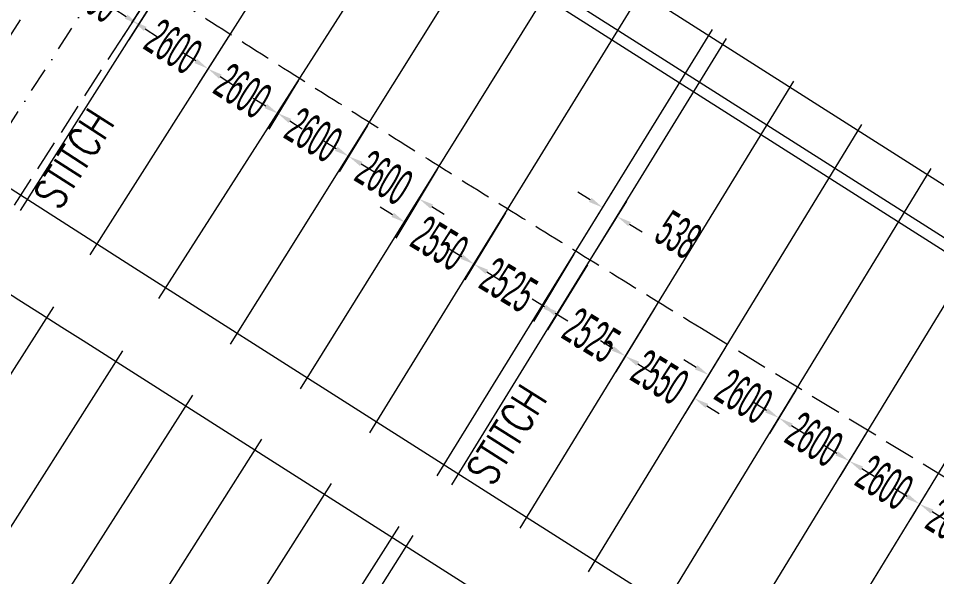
# Model space of a CAD drawing. Header units: millimetres. Extents: x 27228149 to 29012050, y 40856015 to 42918728.
# Drawn here: x 27781082 to 27810052, y 41939890 to 41957490 of the extents above; entities that cross this region are included whole.
import ezdxf

# ---------------------------------------------------------------- set-up
doc = ezdxf.new("R2010")
doc.units = ezdxf.units.MM
doc.header["$LTSCALE"] = 0.05
doc.linetypes.add('DGN Style 3', pattern=[27349.722329, 19535.51595, -7814.20638])
doc.linetypes.add('DGN Style 4', pattern=[31276.361035, 15628.41276, -7814.20638, 19.535516, -7814.20638])
doc.layers.get('Defpoints').update_dxf_attribs({"lineweight": 0})
for name, color, linetype, lineweight in [('InnerEdge_NB', 7, 'Continuous', 0), ('InnerEdge_SB', 7, 'Continuous', 0), ('OuterEdge_SB', 7, 'Continuous', 0), ('PlacementCurve_SB', 1, 'DGN Style 3', 0), ('S-_ANOT----_A-', 7, 'Continuous', 0), ('S-_ANOT----_T-', 7, 'Continuous', 0), ('S-_GRIDLINE_E- Adjusted', 6, 'DGN Style 4', 0), ('S-_SEG-----_E-NB', 3, 'Continuous', 13), ('S-_SEG-----_E-SB', 3, 'Continuous', 13), ('S-_WALLLBW-_E-', 40, 'Continuous', 13)]:
    doc.layers.add(name, color=color, linetype=linetype, lineweight=lineweight)
doc.styles.add('Styletxt', font='txt.shx')
doc.styles.add('StyleWORKING', font='WORKING.shx')
doc.dimstyles.new('dim300', dxfattribs={"dimtxt": 750, "dimasz": 750, "dimexe": 375, "dimexo": 375, "dimgap": 375, "dimtad": 1, "dimdec": 0, "dimzin": 11, "dimdsep": 46, "dimtxsty": 'StyleWORKING', "dimsah": 1, "dimcen": 0.09, "dimclrd": 7, "dimclre": 7, "dimadec": 4, "dimazin": 3, "dimtfac": 1, "dimtdec": 0, "dimtmove": 0, "dimatfit": 3, "dimfxl": 1, "dimtolj": 1, "dimtzin": 0, "dimlwd": 0, "dimlwe": 0, "dimarcsym": 0})

# ---------------------------------------------------------------- blocks, each defined once
blk = doc.blocks.new('*D514')
at = {"layer": 'Defpoints', "color": 0, "linetype": 'Continuous', "transparency": 16777216}
for p in [(27785583, 41958415), (27787774, 41957014), (27787066, 41955901)]:
    blk.add_point(p, dxfattribs=at)
at = {"layer": 'S-_ANOT----_A-', "linetype": 'Continuous', "transparency": 16777216}
for p, q in [((27785521, 41958318), (27784563, 41956811)), ((27787712, 41956917), (27786757, 41955416))]:
    blk.add_line(p, q, dxfattribs=at)
at = {"layer": 'S-_ANOT----_A-', "color": 7, "linetype": 'Continuous', "lineweight": 0, "transparency": 16777216}
for p, q in [((27784484, 41957543), (27784095, 41957790)), ((27787454, 41955654), (27787842, 41955407))]:
    blk.add_line(p, q, dxfattribs=at)
at = {"layer": 'S-_ANOT----_A-', "color": 7, "linetype": 'Continuous', "transparency": 16777216}
for points in [[(27784525, 41957608), (27784442, 41957478), (27784872, 41957296)], [(27787495, 41955719), (27787412, 41955589), (27787066, 41955901)]]:
    blk.add_solid(points, dxfattribs=at)
at = {"layer": 'S-_ANOT----_A-', "color": 0, "linetype": 'Continuous', "transparency": 16777216, "insert": (27785969, 41956600), "char_height": 1150, "attachment_point": 5, "rotation": 327.5417, "style": 'StyleWORKING'}
blk.add_mtext('\\A1;{\\W0.47826;\\C0;2600}', dxfattribs=at)
blk = doc.blocks.new('*D515')
at = {"layer": 'Defpoints', "color": 0, "linetype": 'Continuous', "transparency": 16777216}
for p in [(27789958, 41955604), (27792157, 41954216), (27791506, 41953140)]:
    blk.add_point(p, dxfattribs=at)
at = {"layer": 'S-_ANOT----_A-', "linetype": 'Continuous', "transparency": 16777216}
for p, q in [((27789898, 41955505), (27788984, 41953993)), ((27792097, 41954117), (27791208, 41952648))]:
    blk.add_line(p, q, dxfattribs=at)
at = {"layer": 'S-_ANOT----_A-', "color": 7, "linetype": 'Continuous', "lineweight": 0, "transparency": 16777216}
for p, q in [((27788888, 41954723), (27788494, 41954961)), ((27791899, 41952902), (27792293, 41952664))]:
    blk.add_line(p, q, dxfattribs=at)
at = {"layer": 'S-_ANOT----_A-', "color": 7, "linetype": 'Continuous', "transparency": 16777216}
for points in [[(27788927, 41954789), (27788848, 41954658), (27789281, 41954485)], [(27791939, 41952967), (27791860, 41952836), (27791506, 41953140)]]:
    blk.add_solid(points, dxfattribs=at)
at = {"layer": 'S-_ANOT----_A-', "color": 0, "linetype": 'Continuous', "transparency": 16777216, "insert": (27790394, 41953814), "char_height": 1150, "attachment_point": 5, "rotation": 328.8359, "style": 'StyleWORKING'}
blk.add_mtext('\\A1;{\\W0.47826;\\C0;2600}', dxfattribs=at)
blk = doc.blocks.new('*D516')
at = {"layer": 'Defpoints', "color": 0, "linetype": 'Continuous', "transparency": 16777216}
for p in [(27792157, 41954216), (27794356, 41952829), (27793730, 41951795)]:
    blk.add_point(p, dxfattribs=at)
at = {"layer": 'S-_ANOT----_A-', "linetype": 'Continuous', "transparency": 16777216}
for p, q in [((27792097, 41954117), (27791208, 41952648)), ((27794296, 41952731), (27793433, 41951303))]:
    blk.add_line(p, q, dxfattribs=at)
at = {"layer": 'S-_ANOT----_A-', "color": 7, "linetype": 'Continuous', "lineweight": 0, "transparency": 16777216}
for p, q in [((27791112, 41953378), (27790719, 41953616)), ((27794124, 41951557), (27794517, 41951318))]:
    blk.add_line(p, q, dxfattribs=at)
at = {"layer": 'S-_ANOT----_A-', "color": 7, "linetype": 'Continuous', "transparency": 16777216}
for points in [[(27791152, 41953443), (27791072, 41953312), (27791506, 41953140)], [(27794163, 41951622), (27794084, 41951491), (27793730, 41951795)]]:
    blk.add_solid(points, dxfattribs=at)
at = {"layer": 'S-_ANOT----_A-', "color": 0, "linetype": 'Continuous', "transparency": 16777216, "insert": (27792619, 41952468), "char_height": 1150, "attachment_point": 5, "rotation": 328.8359, "style": 'StyleWORKING'}
blk.add_mtext('\\A1;{\\W0.47826;\\C0;2600}', dxfattribs=at)
blk = doc.blocks.new('*D517')
at = {"layer": 'Defpoints', "color": 0, "linetype": 'Continuous', "transparency": 16777216}
for p in [(27794356, 41952829), (27796508, 41951461), (27793284, 41951057)]:
    blk.add_point(p, dxfattribs=at)
at = {"layer": 'S-_ANOT----_A-', "linetype": 'Continuous', "transparency": 16777216}
for p, q in [((27794296, 41952731), (27792986, 41950565)), ((27796449, 41951363), (27795168, 41949245))]:
    blk.add_line(p, q, dxfattribs=at)
at = {"layer": 'S-_ANOT----_A-', "color": 7, "linetype": 'Continuous', "lineweight": 0, "transparency": 16777216}
for p, q in [((27792890, 41951295), (27792497, 41951533)), ((27795859, 41949499), (27796253, 41949261))]:
    blk.add_line(p, q, dxfattribs=at)
at = {"layer": 'S-_ANOT----_A-', "color": 7, "linetype": 'Continuous', "transparency": 16777216}
for points in [[(27792930, 41951360), (27792851, 41951229), (27793284, 41951057)], [(27795899, 41949565), (27795819, 41949434), (27795465, 41949737)]]:
    blk.add_solid(points, dxfattribs=at)
at = {"layer": 'S-_ANOT----_A-', "color": 0, "linetype": 'Continuous', "transparency": 16777216, "insert": (27794375, 41950398), "char_height": 1150, "attachment_point": 5, "rotation": 328.8359, "style": 'StyleWORKING'}
blk.add_mtext('\\A1;{\\W0.47826;\\C0;2550}', dxfattribs=at)
blk = doc.blocks.new('*D518')
at = {"layer": 'Defpoints', "color": 0, "linetype": 'Continuous', "transparency": 16777216}
for p in [(27799094, 41949818), (27801225, 41948463), (27798079, 41948157)]:
    blk.add_point(p, dxfattribs=at)
at = {"layer": 'S-_ANOT----_A-', "linetype": 'Continuous', "transparency": 16777216}
for p, q in [((27799034, 41949720), (27797779, 41947667)), ((27801165, 41948365), (27799934, 41946350))]:
    blk.add_line(p, q, dxfattribs=at)
at = {"layer": 'S-_ANOT----_A-', "color": 7, "linetype": 'Continuous', "lineweight": 0, "transparency": 16777216}
for p, q in [((27797686, 41948397), (27797294, 41948637)), ((27800626, 41946601), (27801019, 41946361))]:
    blk.add_line(p, q, dxfattribs=at)
at = {"layer": 'S-_ANOT----_A-', "color": 7, "linetype": 'Continuous', "transparency": 16777216}
for points in [[(27797726, 41948463), (27797647, 41948332), (27798079, 41948157)], [(27800666, 41946666), (27800586, 41946535), (27800234, 41946841)]]:
    blk.add_solid(points, dxfattribs=at)
at = {"layer": 'S-_ANOT----_A-', "color": 0, "linetype": 'Continuous', "transparency": 16777216, "insert": (27799157, 41947500), "char_height": 1150, "attachment_point": 5, "rotation": 328.5677, "style": 'StyleWORKING'}
blk.add_mtext('\\A1;{\\W0.47826;\\C0;2525}', dxfattribs=at)
blk = doc.blocks.new('*D519')
at = {"layer": 'Defpoints', "color": 0, "linetype": 'Continuous', "transparency": 16777216}
for p in [(27801225, 41948463), (27803453, 41947218), (27800234, 41946841)]:
    blk.add_point(p, dxfattribs=at)
at = {"layer": 'S-_ANOT----_A-', "linetype": 'Continuous', "transparency": 16777216}
for p, q in [((27801165, 41948365), (27799934, 41946350)), ((27803393, 41947119), (27802110, 41945020))]:
    blk.add_line(p, q, dxfattribs=at)
at = {"layer": 'S-_ANOT----_A-', "color": 7, "linetype": 'Continuous', "lineweight": 0, "transparency": 16777216}
for p, q in [((27799841, 41947080), (27799449, 41947320)), ((27802802, 41945271), (27803194, 41945031))]:
    blk.add_line(p, q, dxfattribs=at)
at = {"layer": 'S-_ANOT----_A-', "color": 7, "linetype": 'Continuous', "transparency": 16777216}
for points in [[(27799881, 41947146), (27799801, 41947015), (27800234, 41946841)], [(27802842, 41945336), (27802762, 41945205), (27802409, 41945511)]]:
    blk.add_solid(points, dxfattribs=at)
at = {"layer": 'S-_ANOT----_A-', "color": 0, "linetype": 'Continuous', "transparency": 16777216, "insert": (27801322, 41946177), "char_height": 1150, "attachment_point": 5, "rotation": 328.5677, "style": 'StyleWORKING'}
blk.add_mtext('\\A1;{\\W0.47826;\\C0;2550}', dxfattribs=at)
blk = doc.blocks.new('*D520')
at = {"layer": 'Defpoints', "color": 0, "linetype": 'Continuous', "transparency": 16777216}
for p in [(27803453, 41947218), (27805671, 41945862), (27805078, 41944891)]:
    blk.add_point(p, dxfattribs=at)
at = {"layer": 'S-_ANOT----_A-', "linetype": 'Continuous', "transparency": 16777216}
for p, q in [((27803393, 41947119), (27802559, 41945756)), ((27805611, 41945764), (27804778, 41944400))]:
    blk.add_line(p, q, dxfattribs=at)
at = {"layer": 'S-_ANOT----_A-', "color": 7, "linetype": 'Continuous', "lineweight": 0, "transparency": 16777216}
for p, q in [((27802467, 41946487), (27802074, 41946726)), ((27805470, 41944651), (27805863, 41944411))]:
    blk.add_line(p, q, dxfattribs=at)
at = {"layer": 'S-_ANOT----_A-', "color": 7, "linetype": 'Continuous', "transparency": 16777216}
for points in [[(27802507, 41946552), (27802427, 41946421), (27802859, 41946247)], [(27805510, 41944716), (27805430, 41944585), (27805078, 41944891)]]:
    blk.add_solid(points, dxfattribs=at)
at = {"layer": 'S-_ANOT----_A-', "color": 0, "linetype": 'Continuous', "transparency": 16777216, "insert": (27803969, 41945570), "char_height": 1150, "attachment_point": 5, "rotation": 328.5677, "style": 'StyleWORKING'}
blk.add_mtext('\\A1;{\\W0.47826;\\C0;2600}', dxfattribs=at)
blk = doc.blocks.new('*D521')
at = {"layer": 'Defpoints', "color": 0, "linetype": 'Continuous', "transparency": 16777216}
for p in [(27805671, 41945862), (27807890, 41944506), (27807296, 41943535)]:
    blk.add_point(p, dxfattribs=at)
at = {"layer": 'S-_ANOT----_A-', "linetype": 'Continuous', "transparency": 16777216}
for p, q in [((27805611, 41945764), (27804778, 41944400)), ((27807830, 41944408), (27806996, 41943044))]:
    blk.add_line(p, q, dxfattribs=at)
at = {"layer": 'S-_ANOT----_A-', "color": 7, "linetype": 'Continuous', "lineweight": 0, "transparency": 16777216}
for p, q in [((27804685, 41945131), (27804293, 41945371)), ((27807689, 41943295), (27808081, 41943055))]:
    blk.add_line(p, q, dxfattribs=at)
at = {"layer": 'S-_ANOT----_A-', "color": 7, "linetype": 'Continuous', "transparency": 16777216}
for points in [[(27804725, 41945196), (27804645, 41945065), (27805078, 41944891)], [(27807729, 41943360), (27807649, 41943230), (27807296, 41943535)]]:
    blk.add_solid(points, dxfattribs=at)
at = {"layer": 'S-_ANOT----_A-', "color": 0, "linetype": 'Continuous', "transparency": 16777216, "insert": (27806188, 41944214), "char_height": 1150, "attachment_point": 5, "rotation": 328.5677, "style": 'StyleWORKING'}
blk.add_mtext('\\A1;{\\W0.47826;\\C0;2600}', dxfattribs=at)
blk = doc.blocks.new('*D522')
at = {"layer": 'Defpoints', "color": 0, "linetype": 'Continuous', "transparency": 16777216}
for p in [(27807890, 41944506), (27810108, 41943150), (27809515, 41942179)]:
    blk.add_point(p, dxfattribs=at)
at = {"layer": 'S-_ANOT----_A-', "linetype": 'Continuous', "transparency": 16777216}
for p, q in [((27807830, 41944408), (27806996, 41943044)), ((27810048, 41943052), (27809215, 41941688))]:
    blk.add_line(p, q, dxfattribs=at)
at = {"layer": 'S-_ANOT----_A-', "color": 7, "linetype": 'Continuous', "lineweight": 0, "transparency": 16777216}
for p, q in [((27806904, 41943775), (27806511, 41944015)), ((27809907, 41941939), (27810300, 41941699))]:
    blk.add_line(p, q, dxfattribs=at)
at = {"layer": 'S-_ANOT----_A-', "color": 7, "linetype": 'Continuous', "transparency": 16777216}
for points in [[(27806944, 41943840), (27806864, 41943709), (27807296, 41943535)], [(27809947, 41942005), (27809867, 41941874), (27809515, 41942179)]]:
    blk.add_solid(points, dxfattribs=at)
at = {"layer": 'S-_ANOT----_A-', "color": 0, "linetype": 'Continuous', "transparency": 16777216, "insert": (27808406, 41942858), "char_height": 1150, "attachment_point": 5, "rotation": 328.5677, "style": 'StyleWORKING'}
blk.add_mtext('\\A1;{\\W0.47826;\\C0;2600}', dxfattribs=at)
blk = doc.blocks.new('*D837')
at = {"layer": 'Defpoints', "color": 0, "linetype": 'Continuous', "transparency": 16777216}
for p in [(27779976, 41940090), (27782170, 41938695), (27781540, 41937710)]:
    blk.add_point(p, dxfattribs=at)
at = {"layer": 'S-_ANOT----_A-', "linetype": 'Continuous', "transparency": 16777216}
for p, q in [((27779914, 41939993), (27779040, 41938626)), ((27782108, 41938599), (27781231, 41937225))]:
    blk.add_line(p, q, dxfattribs=at)
at = {"layer": 'S-_ANOT----_A-', "color": 7, "linetype": 'Continuous', "lineweight": 0, "transparency": 16777216}
for p, q in [((27778962, 41939358), (27778574, 41939605)), ((27781928, 41937462), (27782316, 41937215))]:
    blk.add_line(p, q, dxfattribs=at)
at = {"layer": 'S-_ANOT----_A-', "color": 7, "linetype": 'Continuous', "transparency": 16777216}
for points in [[(27779003, 41939422), (27778920, 41939293), (27779349, 41939110)], [(27781969, 41937527), (27781887, 41937398), (27781540, 41937710)]]:
    blk.add_solid(points, dxfattribs=at)
at = {"layer": 'S-_ANOT----_A-', "color": 0, "linetype": 'Continuous', "transparency": 16777216, "insert": (27780446, 41938411), "char_height": 1150, "attachment_point": 5, "rotation": 327.4208, "style": 'StyleWORKING'}
blk.add_mtext('\\A1;{\\W0.47826;\\C0;2600}', dxfattribs=at)
blk = doc.blocks.new('*D867')
at = {"layer": 'Defpoints', "color": 0, "linetype": 'Continuous', "transparency": 16777216}
for p in [(27799516, 41951526), (27798669, 41950155), (27799127, 41949872)]:
    blk.add_point(p, dxfattribs=at)
at = {"layer": 'S-_ANOT----_A-', "linetype": 'Continuous', "transparency": 16777216}
for p, q in [((27798729, 41950252), (27799818, 41952015)), ((27799187, 41949970), (27800276, 41951732))]:
    blk.add_line(p, q, dxfattribs=at)
at = {"layer": 'S-_ANOT----_A-', "color": 7, "linetype": 'Continuous', "lineweight": 0, "transparency": 16777216}
for p, q in [((27799125, 41951768), (27798733, 41952010)), ((27800365, 41951002), (27800757, 41950760))]:
    blk.add_line(p, q, dxfattribs=at)
at = {"layer": 'S-_ANOT----_A-', "color": 7, "linetype": 'Continuous', "transparency": 16777216}
for points in [[(27799165, 41951833), (27799084, 41951703), (27799516, 41951526)], [(27800406, 41951067), (27800325, 41950936), (27799974, 41951243)]]:
    blk.add_solid(points, dxfattribs=at)
at = {"layer": 'S-_ANOT----_A-', "color": 0, "linetype": 'Continuous', "transparency": 16777216, "insert": (27801901, 41950669), "char_height": 1150, "attachment_point": 5, "rotation": 328.3014, "style": 'StyleWORKING'}
blk.add_mtext('\\A1;{\\W0.47826;\\C0;538}', dxfattribs=at)
blk = doc.blocks.new('*D1133')
at = {"layer": 'Defpoints', "color": 0, "linetype": 'Continuous', "transparency": 16777216}
for p in [(27782881, 41960128), (27785404, 41958505), (27784698, 41957408)]:
    blk.add_point(p, dxfattribs=at)
at = {"layer": 'S-_ANOT----_A-', "linetype": 'Continuous', "transparency": 16777216}
for p, q in [((27782819, 41960032), (27781864, 41958547)), ((27785342, 41958409), (27784387, 41956924))]:
    blk.add_line(p, q, dxfattribs=at)
at = {"layer": 'S-_ANOT----_A-', "color": 7, "linetype": 'Continuous', "lineweight": 0, "transparency": 16777216}
for p, q in [((27781788, 41959280), (27781401, 41959529)), ((27785085, 41957159), (27785471, 41956910))]:
    blk.add_line(p, q, dxfattribs=at)
at = {"layer": 'S-_ANOT----_A-', "color": 7, "linetype": 'Continuous', "transparency": 16777216}
for points in [[(27781829, 41959344), (27781746, 41959215), (27782175, 41959031)], [(27785126, 41957224), (27785043, 41957095), (27784698, 41957408)]]:
    blk.add_solid(points, dxfattribs=at)
at = {"layer": 'S-_ANOT----_A-', "color": 0, "linetype": 'Continuous', "transparency": 16777216, "insert": (27783437, 41958221), "char_height": 1150, "attachment_point": 5, "rotation": 327.2475, "style": 'StyleWORKING'}
blk.add_mtext('\\A1;{\\W0.47826;\\C0;3000}', dxfattribs=at)
blk = doc.blocks.new('*D1134')
at = {"layer": 'Defpoints', "color": 0, "linetype": 'Continuous', "transparency": 16777216}
for p in [(27787774, 41957014), (27789967, 41955619), (27789259, 41954505)]:
    blk.add_point(p, dxfattribs=at)
at = {"layer": 'S-_ANOT----_A-', "linetype": 'Continuous', "transparency": 16777216}
for p, q in [((27787712, 41956917), (27786757, 41955416)), ((27789906, 41955522), (27788951, 41954020))]:
    blk.add_line(p, q, dxfattribs=at)
at = {"layer": 'S-_ANOT----_A-', "color": 7, "linetype": 'Continuous', "lineweight": 0, "transparency": 16777216}
for p, q in [((27786677, 41956148), (27786289, 41956395)), ((27789648, 41954259), (27790036, 41954012))]:
    blk.add_line(p, q, dxfattribs=at)
at = {"layer": 'S-_ANOT----_A-', "color": 7, "linetype": 'Continuous', "transparency": 16777216}
for points in [[(27786719, 41956212), (27786636, 41956083), (27787066, 41955901)], [(27789689, 41954323), (27789606, 41954194), (27789259, 41954505)]]:
    blk.add_solid(points, dxfattribs=at)
at = {"layer": 'S-_ANOT----_A-', "color": 0, "linetype": 'Continuous', "transparency": 16777216, "insert": (27788163, 41955204), "char_height": 1150, "attachment_point": 5, "rotation": 327.5417, "style": 'StyleWORKING'}
blk.add_mtext('\\A1;{\\W0.47826;\\C0;2600}', dxfattribs=at)
blk = doc.blocks.new('*D1135')
at = {"layer": 'Defpoints', "color": 0, "linetype": 'Continuous', "transparency": 16777216}
for p in [(27796508, 41951461), (27798669, 41950155), (27795465, 41949737)]:
    blk.add_point(p, dxfattribs=at)
at = {"layer": 'S-_ANOT----_A-', "linetype": 'Continuous', "transparency": 16777216}
for p, q in [((27796449, 41951363), (27795168, 41949245)), ((27798609, 41950056), (27797329, 41947938))]:
    blk.add_line(p, q, dxfattribs=at)
at = {"layer": 'S-_ANOT----_A-', "color": 7, "linetype": 'Continuous', "lineweight": 0, "transparency": 16777216}
for p, q in [((27795072, 41949975), (27794678, 41950213)), ((27798020, 41948192), (27798413, 41947954))]:
    blk.add_line(p, q, dxfattribs=at)
at = {"layer": 'S-_ANOT----_A-', "color": 7, "linetype": 'Continuous', "transparency": 16777216}
for points in [[(27795112, 41950041), (27795032, 41949910), (27795465, 41949737)], [(27798059, 41948258), (27797980, 41948127), (27797626, 41948430)]]:
    blk.add_solid(points, dxfattribs=at)
at = {"layer": 'S-_ANOT----_A-', "color": 0, "linetype": 'Continuous', "transparency": 16777216, "insert": (27796547, 41949085), "char_height": 1150, "attachment_point": 5, "rotation": 328.8359, "style": 'StyleWORKING'}
blk.add_mtext('\\A1;{\\W0.47826;\\C0;2525}', dxfattribs=at)
blk = doc.blocks.new('*D1136')
at = {"layer": 'Defpoints', "color": 0, "linetype": 'Continuous', "transparency": 16777216}
for p in [(27810108, 41943150), (27812326, 41941794), (27811733, 41940823)]:
    blk.add_point(p, dxfattribs=at)
at = {"layer": 'S-_ANOT----_A-', "linetype": 'Continuous', "transparency": 16777216}
for p, q in [((27810048, 41943052), (27809215, 41941688)), ((27812266, 41941696), (27811433, 41940333))]:
    blk.add_line(p, q, dxfattribs=at)
at = {"layer": 'S-_ANOT----_A-', "color": 7, "linetype": 'Continuous', "lineweight": 0, "transparency": 16777216}
for p, q in [((27809122, 41942419), (27808730, 41942659)), ((27812126, 41940583), (27812518, 41940343))]:
    blk.add_line(p, q, dxfattribs=at)
at = {"layer": 'S-_ANOT----_A-', "color": 7, "linetype": 'Continuous', "transparency": 16777216}
for points in [[(27809162, 41942484), (27809082, 41942354), (27809515, 41942179)], [(27812166, 41940649), (27812086, 41940518), (27811733, 41940823)]]:
    blk.add_solid(points, dxfattribs=at)
at = {"layer": 'S-_ANOT----_A-', "color": 0, "linetype": 'Continuous', "transparency": 16777216, "insert": (27810625, 41941502), "char_height": 1150, "attachment_point": 5, "rotation": 328.5677, "style": 'StyleWORKING'}
blk.add_mtext('\\A1;{\\W0.47826;\\C0;2600}', dxfattribs=at)

msp = doc.modelspace()

# ---------------------------------------------------------------- linework, layer by layer
at = {"layer": 'InnerEdge_NB'}
msp.add_lwpolyline([(27283724.5, 42878514.7, -0.0568157), (27345588.8, 42682480.7), (27368075.3, 42566916.3, 0.0263705), (27393633.3, 42464653, 0.0426618), (27458420.2, 42303807.1, 0.1075608), (27699785.7, 42006839.6, 0.026969), (27783127.3, 41947329.2), (27839783.5, 41911319.6)], format="xyb", dxfattribs=at)
at = {"layer": 'InnerEdge_SB', "extrusion": (0, 0, -1)}
msp.add_lwpolyline([(-27784629.2, 41949692.3, 0.026969), (-27701533.2, 42009027.3, 0.1075608), (-27460918.9, 42305070.6, 0.0691101), (-27370363.7, 42569291.8)], format="xyb", dxfattribs=at)
at = {"layer": 'InnerEdge_SB'}
msp.add_lwpolyline([(27841243.5, 41913709.3), (27784629.2, 41949692.3)], dxfattribs=at)
at = {"layer": 'OuterEdge_SB'}
msp.add_line((27848621.7, 41925786.1), (27792219.3, 41961634.3), dxfattribs=at)
at = {"layer": 'PlacementCurve_SB'}
msp.add_lwpolyline([(27305541.4, 42854039, -0.0482858), (27355899.2, 42684467.3), (27377998.9, 42570890.3, 0.0688708), (27467496.8, 42309348.2, 0.1110949), (27715510, 42007942.3, 0.028125), (27802629.8, 41947720.4), (27845874.9, 41921290)], format="xyb", dxfattribs=at)
at = {"layer": 'S-_GRIDLINE_E- Adjusted'}
msp.add_line((27769653.9, 41936800.4), (27810223.4, 41999849.9), dxfattribs=at)
at = {"layer": 'S-_SEG-----_E-NB'}
for p, q in [((27773295.1, 41934467.3), (27782198.6, 41948394.5)), ((27775507.4, 41933060), (27784374.1, 41947010.6)), ((27777685.9, 41931675.4), (27786584.3, 41945605.9)), ((27779896, 41930270.7), (27788762.7, 41944221.3)), ((27782090.3, 41928876), (27790957, 41942826.7)), ((27784225.5, 41927518.9), (27793092.3, 41941469.6)), ((27784671.8, 41927235.2), (27793538.6, 41941185.9))]:
    msp.add_line(p, q, dxfattribs=at)
at = {"layer": 'S-_SEG-----_E-SB', "linetype": 'DGN Style 3'}
for p, q in [((27778406.4, 41953174.9), (27787364.8, 41967097.2)), ((27780958.3, 41951596.8), (27789887.1, 41965473))]:
    msp.add_line(p, q, dxfattribs=at)
at = {"layer": 'S-_SEG-----_E-SB'}
for p, q in [((27781152.7, 41951437.3), (27790013.4, 41965392)), ((27783343.2, 41950036.7), (27792203.8, 41963991.3)), ((27785513.8, 41948656.1), (27794420.9, 41962581.1)), ((27787773.3, 41947220), (27796549.8, 41961228)), ((27789986.1, 41945813.6), (27798725.8, 41959845)), ((27792168.6, 41944426.4), (27800847.8, 41958496.3)), ((27794299.9, 41943071.8), (27802978.9, 41957141.8)), ((27794760.1, 41942779.3), (27803427.7, 41956856.6)), ((27796908.4, 41941413.9), (27805542.2, 41955512.6)), ((27799067, 41940041.9), (27807688.6, 41954148.4)), ((27801261.7, 41938647), (27809883.2, 41952753.6)), ((27803456.4, 41937252.1), (27812077.8, 41951358.7)), ((27805650.9, 41935857.3), (27814272.5, 41949963.8))]:
    msp.add_line(p, q, dxfattribs=at)
at = {"layer": 'S-_WALLLBW-_E-'}
for p, q in [((27849534.2, 41927279.7), (27793158, 41963111.2)), ((27848804.2, 41926084.8), (27792407.1, 41961929.7))]:
    msp.add_line(p, q, dxfattribs=at)

# ---------------------------------------------------------------- texts
at = {"layer": 'S-_ANOT----_T-', "linetype": 'Continuous', "style": 'Styletxt', "width": 0.75}
for rotation, p in [(57.40806, (27782367.3, 41951405.8)), (57.56077, (27796023.4, 41942704.6))]:
    msp.add_text('STITCH', height=1000, rotation=rotation, dxfattribs=at).set_placement(p)

# ---------------------------------------------------------------- dimensions: what is measured, and where the dimension line sits
at = {"layer": 'S-_ANOT----_A-', "linetype": 'Continuous'}
for base, p1, p2, angle, override, picture, middle, turn in [((27784697.7, 41957407.9), (27782880.7, 41960128.5), (27785403.8, 41958505.4), 147.24749, {"dimscale": 1000, "dimtxt": 1.15, "dimasz": 0.46, "dimexe": 0.575, "dimexo": 0.115, "dimgap": 0.2875, "dimtad": 1, "dimjust": 0, "dimtih": 0, "dimtoh": 0, "dimlfac": 1, "dimsah": 1, "dimcen": 0, "dimse1": 0, "dimse2": 0, "dimclre": 256, "dimclrt": 0, "dimtol": 0, "dimtfac": 1, "dimtofl": 0, "dimtmove": 2, "dimatfit": 3, "dimfrac": 0, "dimtolj": 1, "dimlwe": 65535}, '*D1133', (27783437, 41958220.6), 327.24749), ((27787065.5, 41955900.9), (27785583, 41958414.6), (27787773.5, 41957014), 147.54174, {"dimscale": 1000, "dimtxt": 1.15, "dimasz": 0.46, "dimexe": 0.575, "dimexo": 0.115, "dimgap": 0.2875, "dimtad": 1, "dimjust": 0, "dimtih": 0, "dimtoh": 0, "dimlfac": 1, "dimsah": 1, "dimcen": 0, "dimse1": 0, "dimse2": 0, "dimclre": 256, "dimclrt": 0, "dimtol": 0, "dimtfac": 1, "dimtofl": 0, "dimtmove": 2, "dimatfit": 3, "dimfrac": 0, "dimtolj": 1, "dimlwe": 65535}, '*D514', (27785969.3, 41956599.7), 327.54174), ((27789259.4, 41954505.4), (27787773.5, 41957014), (27789967.4, 41955618.6), 147.54174, {"dimscale": 1000, "dimtxt": 1.15, "dimasz": 0.46, "dimexe": 0.575, "dimexo": 0.115, "dimgap": 0.2875, "dimtad": 1, "dimjust": 0, "dimtih": 0, "dimtoh": 0, "dimlfac": 1, "dimsah": 1, "dimcen": 0, "dimse1": 0, "dimse2": 0, "dimclre": 256, "dimclrt": 0, "dimtol": 0, "dimtfac": 1, "dimtofl": 0, "dimtmove": 2, "dimatfit": 3, "dimfrac": 0, "dimtolj": 1, "dimlwe": 65535}, '*D1134', (27788163.2, 41955204.3), 327.54174), ((27791505.7465, 41953139.8429), (27789957.8699, 41955603.7), (27792156.501, 41954215.8872), 148.8359, {"dimscale": 1000, "dimtxt": 1.15, "dimasz": 0.46, "dimexe": 0.575, "dimexo": 0.115, "dimgap": 0.2875, "dimtad": 1, "dimjust": 0, "dimtih": 0, "dimtoh": 0, "dimlfac": 1, "dimsah": 1, "dimcen": 0, "dimse1": 0, "dimse2": 0, "dimclre": 256, "dimclrt": 0, "dimtol": 0, "dimtfac": 1, "dimtofl": 0, "dimtmove": 2, "dimatfit": 3, "dimfrac": 0, "dimtolj": 1, "dimlwe": 65535}, '*D515', (27790394.2689, 41953813.6389), 328.8359), ((27793730.2, 41951794.6), (27792156.5, 41954215.9), (27794355.9, 41952829.3), 148.8359, {"dimscale": 1000, "dimtxt": 1.15, "dimasz": 0.46, "dimexe": 0.575, "dimexo": 0.115, "dimgap": 0.2875, "dimtad": 1, "dimjust": 0, "dimtih": 0, "dimtoh": 0, "dimlfac": 1, "dimsah": 1, "dimcen": 0, "dimse1": 0, "dimse2": 0, "dimclre": 256, "dimclrt": 0, "dimtol": 0, "dimtfac": 1, "dimtofl": 0, "dimtmove": 2, "dimatfit": 3, "dimfrac": 0, "dimtolj": 1, "dimlwe": 65535}, '*D516', (27792618.7, 41952468.4), 328.8359), ((27793283.8, 41951056.6), (27796508.2, 41951461.3), (27794355.9, 41952829.3), 148.8359, {"dimscale": 1000, "dimtxt": 1.15, "dimasz": 0.46, "dimexe": 0.575, "dimexo": 0.115, "dimgap": 0.2875, "dimtad": 1, "dimtih": 0, "dimtoh": 0, "dimlfac": 1, "dimsah": 1, "dimcen": 0, "dimse1": 0, "dimse2": 0, "dimclre": 256, "dimclrt": 0, "dimtol": 0, "dimtfac": 1, "dimtofl": 0, "dimtmove": 2, "dimatfit": 3, "dimfrac": 0, "dimtolj": 1, "dimlwe": 65535}, '*D517', (27794375.4, 41950398), 328.8359), ((27799515.9, 41951526.1), (27799127, 41949871.7), (27798668.9, 41950154.6), 148.30137, {"dimscale": 1000, "dimtxt": 1.15, "dimasz": 0.46, "dimexe": 0.575, "dimexo": 0.115, "dimgap": 0.2875, "dimtad": 1, "dimtih": 0, "dimtoh": 0, "dimlfac": 1, "dimsah": 1, "dimcen": 0, "dimse1": 0, "dimse2": 0, "dimclre": 256, "dimclrt": 0, "dimtol": 0, "dimtfac": 1, "dimtofl": 0, "dimtmove": 2, "dimatfit": 3, "dimfrac": 0, "dimtolj": 1, "dimlwe": 65535}, '*D867', (27801900.6, 41950669.2), 328.30137), ((27795465.5, 41949737.2), (27798668.9, 41950154.6), (27796508.2, 41951461.3), 148.8359, {"dimscale": 1000, "dimtxt": 1.15, "dimasz": 0.46, "dimexe": 0.575, "dimexo": 0.115, "dimgap": 0.2875, "dimtad": 1, "dimtih": 0, "dimtoh": 0, "dimlfac": 1, "dimsah": 1, "dimcen": 0, "dimse1": 0, "dimse2": 0, "dimclre": 256, "dimclrt": 0, "dimtol": 0, "dimtfac": 1, "dimtofl": 0, "dimtmove": 2, "dimatfit": 3, "dimfrac": 0, "dimtolj": 1, "dimlwe": 65535}, '*D1135', (27796546.6, 41949085), 328.8359), ((27798079, 41948157.4), (27801225.3, 41948463.3), (27799093.9, 41949818), 148.56773, {"dimscale": 1000, "dimtxt": 1.15, "dimasz": 0.46, "dimexe": 0.575, "dimexo": 0.115, "dimgap": 0.2875, "dimtad": 1, "dimtih": 0, "dimtoh": 0, "dimlfac": 1, "dimsah": 1, "dimcen": 0, "dimse1": 0, "dimse2": 0, "dimclre": 256, "dimclrt": 0, "dimtol": 0, "dimtfac": 1, "dimtofl": 0, "dimtmove": 2, "dimatfit": 3, "dimfrac": 0, "dimtolj": 1, "dimlwe": 65535}, '*D518', (27799157, 41947500.2), 328.56773), ((27800233.6, 41946840.6), (27803452.6, 41947217.5), (27801225.3, 41948463.3), 148.56773, {"dimscale": 1000, "dimtxt": 1.15, "dimasz": 0.46, "dimexe": 0.575, "dimexo": 0.115, "dimgap": 0.2875, "dimtad": 1, "dimtih": 0, "dimtoh": 0, "dimlfac": 1, "dimsah": 1, "dimcen": 0, "dimse1": 0, "dimse2": 0, "dimclre": 256, "dimclrt": 0, "dimtol": 0, "dimtfac": 1, "dimtofl": 0, "dimtmove": 2, "dimatfit": 3, "dimfrac": 0, "dimtolj": 1, "dimlwe": 65535}, '*D519', (27801322.2, 41946176.8), 328.56773), ((27805077.7, 41944890.8), (27803452.6, 41947217.5), (27805671.1, 41945861.6), 148.56773, {"dimscale": 1000, "dimtxt": 1.15, "dimasz": 0.46, "dimexe": 0.575, "dimexo": 0.115, "dimgap": 0.2875, "dimtad": 1, "dimjust": 0, "dimtih": 0, "dimtoh": 0, "dimlfac": 1, "dimsah": 1, "dimcen": 0, "dimse1": 0, "dimse2": 0, "dimclre": 256, "dimclrt": 0, "dimtol": 0, "dimtfac": 1, "dimtofl": 0, "dimtmove": 2, "dimatfit": 3, "dimfrac": 0, "dimtolj": 1, "dimlwe": 65535}, '*D520', (27803969.2, 41945569.9), 328.56773), ((27807296.2, 41943534.9), (27805671.1, 41945861.6), (27807889.5, 41944505.8), 148.56773, {"dimscale": 1000, "dimtxt": 1.15, "dimasz": 0.46, "dimexe": 0.575, "dimexo": 0.115, "dimgap": 0.2875, "dimtad": 1, "dimjust": 0, "dimtih": 0, "dimtoh": 0, "dimlfac": 1, "dimsah": 1, "dimcen": 0, "dimse1": 0, "dimse2": 0, "dimclre": 256, "dimclrt": 0, "dimtol": 0, "dimtfac": 1, "dimtofl": 0, "dimtmove": 2, "dimatfit": 3, "dimfrac": 0, "dimtolj": 1, "dimlwe": 65535}, '*D521', (27806187.6, 41944214), 328.56773), ((27809514.6, 41942179), (27807889.5, 41944505.8), (27810108, 41943149.9), 148.56773, {"dimscale": 1000, "dimtxt": 1.15, "dimasz": 0.46, "dimexe": 0.575, "dimexo": 0.115, "dimgap": 0.2875, "dimtad": 1, "dimjust": 0, "dimtih": 0, "dimtoh": 0, "dimlfac": 1, "dimsah": 1, "dimcen": 0, "dimse1": 0, "dimse2": 0, "dimclre": 256, "dimclrt": 0, "dimtol": 0, "dimtfac": 1, "dimtofl": 0, "dimtmove": 2, "dimatfit": 3, "dimfrac": 0, "dimtolj": 1, "dimlwe": 65535}, '*D522', (27808406.1, 41942858.1), 328.56773), ((27811733.1, 41940823.2), (27810108, 41943149.9), (27812326.5, 41941794), 148.56773, {"dimscale": 1000, "dimtxt": 1.15, "dimasz": 0.46, "dimexe": 0.575, "dimexo": 0.115, "dimgap": 0.2875, "dimtad": 1, "dimjust": 0, "dimtih": 0, "dimtoh": 0, "dimlfac": 1, "dimsah": 1, "dimcen": 0, "dimse1": 0, "dimse2": 0, "dimclre": 256, "dimclrt": 0, "dimtol": 0, "dimtfac": 1, "dimtofl": 0, "dimtmove": 2, "dimatfit": 3, "dimfrac": 0, "dimtolj": 1, "dimlwe": 65535}, '*D1136', (27810624.6, 41941502.3), 328.56773), ((27781540.3, 41937709.9), (27779975.6, 41940090.2), (27782170.1, 41938695.4), 147.42078, {"dimscale": 1000, "dimtxt": 1.15, "dimasz": 0.46, "dimexe": 0.575, "dimexo": 0.115, "dimgap": 0.2875, "dimtad": 1, "dimjust": 0, "dimtih": 0, "dimtoh": 0, "dimlfac": 1, "dimsah": 1, "dimcen": 0, "dimse1": 0, "dimse2": 0, "dimclre": 256, "dimclrt": 0, "dimtol": 0, "dimtfac": 1, "dimtofl": 0, "dimtmove": 2, "dimatfit": 3, "dimfrac": 0, "dimtolj": 1, "dimlwe": 65535}, '*D837', (27780445.6, 41938411.2), 327.42078)]:
    dim = msp.add_linear_dim(base=base, p1=p1, p2=p2, angle=angle, text='{\\W0.47826;\\C0;<>}', dimstyle='dim300', override=override, dxfattribs=at)
    dim.commit()
    dim.dimension.update_dxf_attribs({"geometry": picture, "text_midpoint": middle, "dimtype": 160, "text_rotation": turn})

doc.saveas('drawing.dxf')
